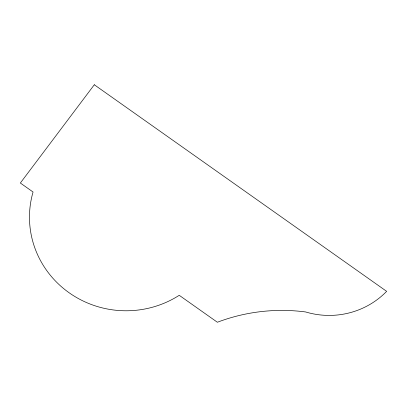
<?xml version="1.0" encoding="UTF-8"?>
<svg xmlns="http://www.w3.org/2000/svg" width="407" height="407" viewBox="0 0 407 407"><rect width="100%" height="100%" fill="white"/><g stroke="black" fill="none" stroke-linecap="round" stroke-linejoin="round"><path stroke-width="0.61" d="M94.302 84.753L20.35 183.023L33.059 192.002A96.393 93.32 2.3 0 0 69.17 292.791A96.393 93.32 2.3 0 0 179.233 295.304L217.369 322.247A176.618 170.991 2.3 0 1 305.677 311.966A79.05 76.531 2.3 0 0 386.65 291.346L94.302 84.753"/></g></svg>
